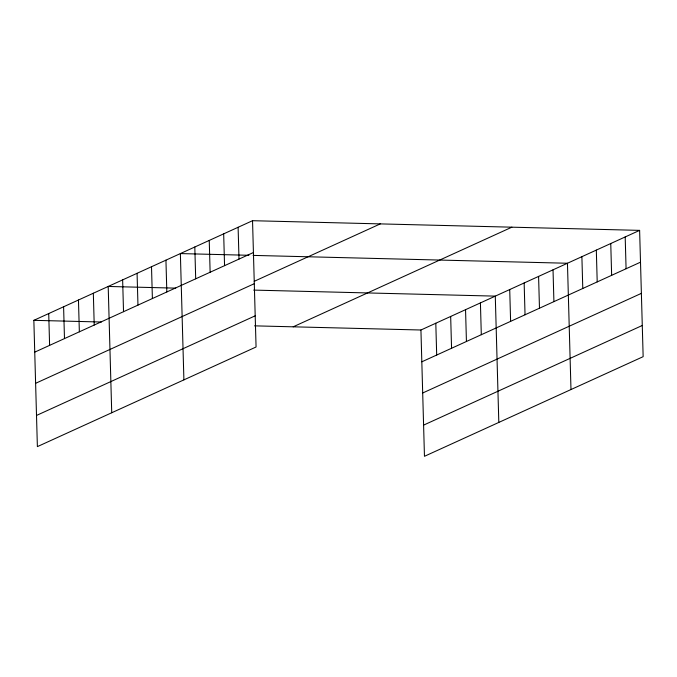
<?xml version="1.0" encoding="UTF-8"?>
<svg xmlns="http://www.w3.org/2000/svg" width="677" height="677" viewBox="0 0 677 677"><rect width="100%" height="100%" fill="white"/><g stroke="black" fill="none" stroke-linecap="round" stroke-linejoin="round"><path stroke-width="1.02" d="M252.538 220.702L256.067 346.996L37.379 446.625L33.85 320.331L252.538 220.702L639.621 230.375L643.15 356.669L424.462 456.298L420.933 330.004L639.621 230.375M34.739 352.142L253.426 252.513M254.222 281.319L380.279 223.892M35.61 383.317L254.298 283.688M36.507 415.45L255.195 315.82M293.192 326.813L511.888 227.176M421.822 361.814L640.51 262.177M422.693 392.99L641.381 293.361M423.59 425.122L642.278 325.485M248.916 255.288L180.37 253.579L183.899 379.873M253.071 255.398L567.453 263.251L570.982 389.546M175.707 288.14L108.202 286.456L111.73 412.758M253.697 290.094L495.285 296.128L498.814 422.423M33.85 320.331L101.355 322.015M254.552 325.849L420.933 330.004M625.193 236.95L626.081 268.752M610.756 243.525L611.644 275.327M596.319 250.101L597.207 281.903M581.89 256.676L582.779 288.487M553.024 269.827L553.913 301.637M538.587 276.402L539.476 308.213M524.15 282.978L525.039 314.788M509.722 289.553L510.61 321.363M480.416 302.907L481.305 334.709M465.548 309.677L466.436 341.487M450.67 316.455L451.559 348.257M435.802 323.225L436.69 355.036M238.109 227.277L238.998 259.088M223.672 233.853L224.561 265.663M209.244 240.428L210.132 272.239M194.807 247.003L195.695 278.814M165.941 260.154L166.83 291.965M151.504 266.73L152.393 298.54M137.076 273.305L137.964 305.115M122.639 279.88L123.527 311.691M93.333 293.234L94.221 325.045M78.464 300.004L79.353 331.815M63.596 306.783L64.484 338.593M48.719 313.553L49.607 345.363"/></g></svg>
